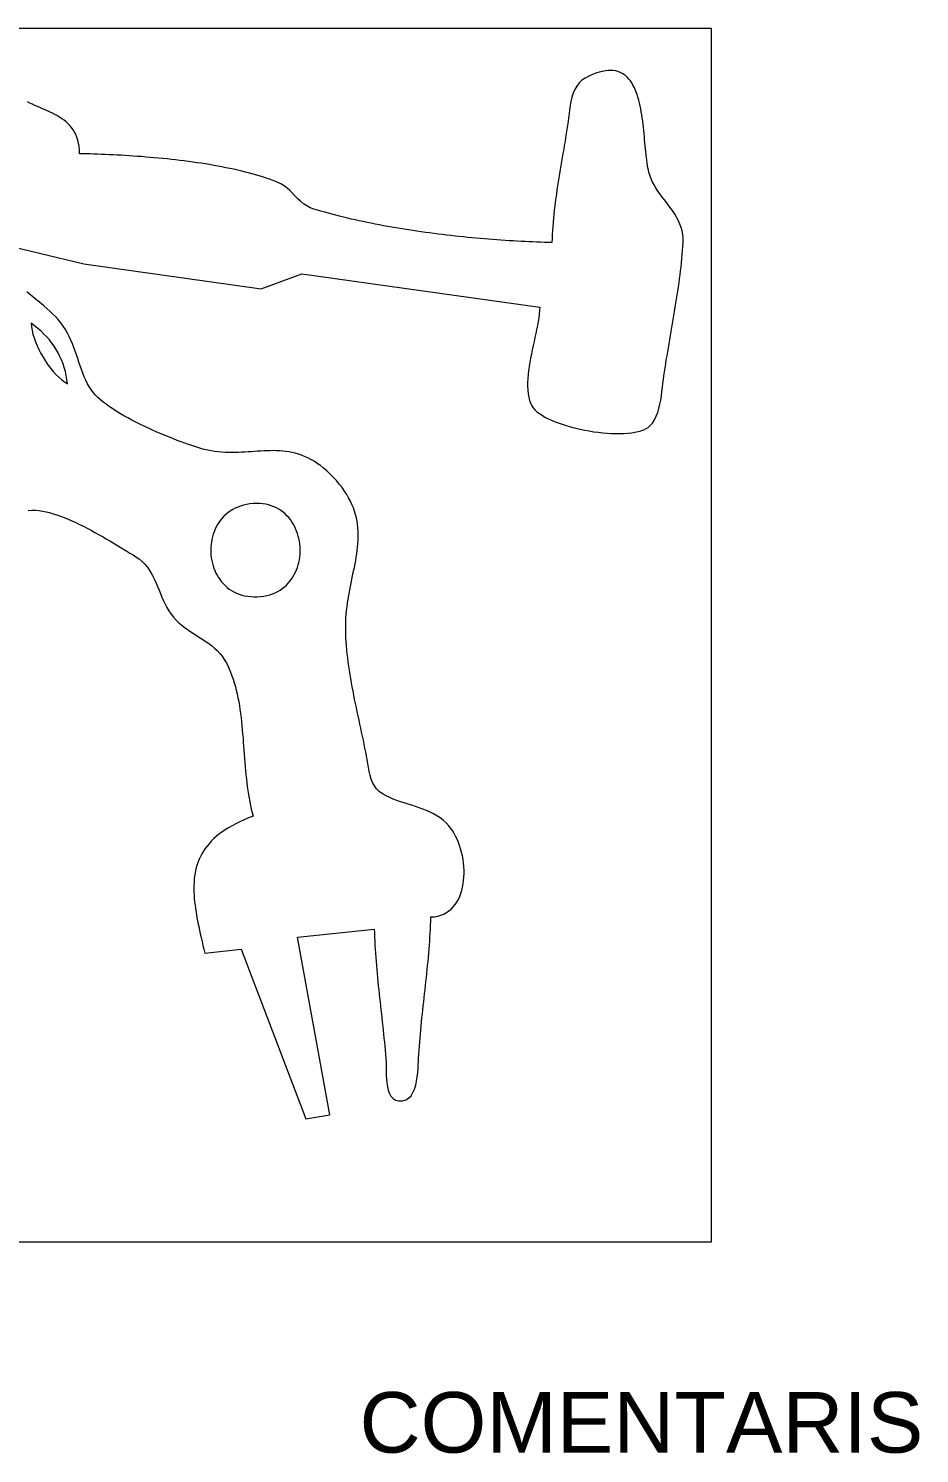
# Model space of a CAD drawing. Header units: millimetres. Extents: x 1 to 3601, y 1 to 1248.
# Drawn here: x 410.5 to 631.3, y 742 to 1094.8 of the extents above; entities that cross this region are included whole.
import ezdxf

# ---------------------------------------------------------------- set-up
doc = ezdxf.new("R2010")
doc.units = ezdxf.units.MM
doc.layers.add('MARCATGE', color=1, linetype='Continuous', lineweight=5)
doc.layers.add('NO IMPRES', color=5, linetype='Continuous', lineweight=5)
doc.styles.get("Standard").update_dxf_attribs({"font": 'arial.ttf'})

msp = doc.modelspace()

# ---------------------------------------------------------------- linework, layer by layer
at = {"layer": 'MARCATGE'}
for points in [[(567.92, 1008.81), (568.06, 1009.8), (568.22, 1010.79), (568.37, 1011.78), (568.53, 1012.77), (568.7, 1013.76), (568.87, 1014.76), (569.03, 1015.76), (569.21, 1016.76), (569.38, 1017.75), (569.55, 1018.76), (569.73, 1019.76), (569.9, 1020.76), (570.07, 1021.76), (570.25, 1022.77), (570.42, 1023.77), (570.59, 1024.77), (570.75, 1025.78), (570.92, 1026.78), (571.08, 1027.79), (571.23, 1028.8), (571.38, 1029.8), (571.53, 1030.81), (571.67, 1031.81), (571.81, 1032.81), (571.93, 1033.82), (572.05, 1034.82), (572.17, 1035.82), (572.27, 1036.82), (572.37, 1037.82), (572.46, 1038.82), (572.54, 1039.82), (572.61, 1040.82), (572.67, 1041.81), (572.68, 1042.82), (572.6, 1043.77), (572.44, 1044.69), (572.21, 1045.56), (571.91, 1046.39), (571.56, 1047.2), (571.15, 1047.97), (570.7, 1048.73), (570.22, 1049.47), (569.71, 1050.19), (569.18, 1050.91), (568.63, 1051.63), (568.08, 1052.35), (567.53, 1053.07), (566.98, 1053.81), (566.46, 1054.56), (565.96, 1055.33), (565.49, 1056.13), (565.06, 1056.95), (564.67, 1057.81), (564.51, 1058.25), (564.36, 1058.72), (564.22, 1059.22), (564.1, 1059.76), (563.98, 1060.33), (563.88, 1060.92), (563.78, 1061.55), (563.69, 1062.2), (563.6, 1062.87), (563.53, 1063.56), (563.45, 1064.27), (563.38, 1064.99), (563.31, 1065.73), (563.24, 1066.48), (563.16, 1067.24), (563.09, 1068.01), (563.02, 1068.78), (562.94, 1069.56), (562.85, 1070.34), (562.76, 1071.12), (562.67, 1071.9), (562.56, 1072.67), (562.45, 1073.43), (562.32, 1074.19), (562.18, 1074.94), (562.04, 1075.67), (561.87, 1076.39), (561.7, 1077.09), (561.5, 1077.77), (561.3, 1078.43), (561.07, 1079.07), (560.82, 1079.68), (560.56, 1080.26), (560.27, 1080.82), (559.96, 1081.34), (559.63, 1081.83), (559.27, 1082.29), (558.89, 1082.7), (558.48, 1083.08), (558.04, 1083.41), (557.58, 1083.71), (557.08, 1083.95), (556.55, 1084.15), (556, 1084.29), (555.4, 1084.39), (554.78, 1084.43), (554.12, 1084.41), (553.42, 1084.34), (552.69, 1084.2), (551.91, 1084), (551.1, 1083.74), (550.25, 1083.41), (549.35, 1083.01), (548.42, 1082.54)], [(548.42, 1082.54), (547.59, 1082), (546.9, 1081.34), (546.32, 1080.57), (545.84, 1079.7), (545.45, 1078.77), (545.14, 1077.78), (544.9, 1076.76), (544.71, 1075.73), (544.55, 1074.7), (544.42, 1073.69), (544.3, 1072.72), (544.19, 1071.81), (544.05, 1070.82), (543.9, 1069.83), (543.75, 1068.84), (543.59, 1067.85), (543.43, 1066.85), (543.26, 1065.85), (543.1, 1064.86), (542.93, 1063.86), (542.76, 1062.86), (542.59, 1061.86), (542.42, 1060.86), (542.25, 1059.86), (542.08, 1058.85), (541.91, 1057.85), (541.75, 1056.85), (541.59, 1055.84), (541.44, 1054.84), (541.29, 1053.83), (541.15, 1052.83), (541.01, 1051.83), (540.88, 1050.82), (540.76, 1049.82), (540.65, 1048.82), (540.55, 1047.81), (540.46, 1046.81), (540.38, 1045.81), (540.31, 1044.81), (540.26, 1043.81), (540.21, 1042.81), (540.19, 1041.81), (539.27, 1041.83), (538.33, 1041.86), (537.39, 1041.89), (536.44, 1041.92), (535.49, 1041.96), (534.52, 1042), (533.55, 1042.04), (532.57, 1042.09), (531.58, 1042.14), (530.59, 1042.2), (529.59, 1042.26), (528.58, 1042.32), (527.57, 1042.39), (526.56, 1042.47), (525.54, 1042.54), (524.51, 1042.62), (523.48, 1042.71), (522.45, 1042.8), (521.41, 1042.89), (520.37, 1042.99), (519.33, 1043.09), (518.28, 1043.19), (517.24, 1043.3), (516.19, 1043.42), (515.14, 1043.53), (514.09, 1043.66), (513.04, 1043.78), (511.98, 1043.91), (510.93, 1044.05), (509.88, 1044.19), (508.83, 1044.33), (507.78, 1044.48), (506.74, 1044.63), (505.69, 1044.78), (504.65, 1044.94), (503.61, 1045.11), (502.57, 1045.28), (501.54, 1045.45), (500.5, 1045.63), (499.48, 1045.81), (498.46, 1045.99), (497.44, 1046.18), (496.43, 1046.38), (495.42, 1046.58), (494.42, 1046.78), (493.42, 1046.99), (492.43, 1047.2), (491.45, 1047.42), (490.48, 1047.64), (489.51, 1047.86), (488.55, 1048.09), (487.6, 1048.33), (486.66, 1048.56), (485.73, 1048.81), (484.8, 1049.06), (483.89, 1049.31), (482.98, 1049.56), (482.09, 1049.83), (481.21, 1050.09), (480.28, 1050.44), (479.44, 1050.9), (478.66, 1051.43), (477.94, 1052.03), (477.26, 1052.67), (476.6, 1053.33), (475.94, 1054), (475.27, 1054.66), (474.57, 1055.28), (473.82, 1055.86), (473.02, 1056.36), (472.13, 1056.78)], [(472.13, 1056.78), (471.33, 1057.09), (470.51, 1057.39), (469.67, 1057.68), (468.82, 1057.96), (467.94, 1058.24), (467.05, 1058.51), (466.15, 1058.76), (465.23, 1059.01), (464.29, 1059.26), (463.35, 1059.49), (462.38, 1059.72), (461.41, 1059.94), (460.43, 1060.15), (459.43, 1060.35), (458.43, 1060.55), (457.42, 1060.74), (456.4, 1060.92), (455.37, 1061.1), (454.33, 1061.27), (453.29, 1061.43), (452.25, 1061.59), (451.2, 1061.73), (450.14, 1061.88), (449.09, 1062.02), (448.03, 1062.15), (446.97, 1062.27), (445.91, 1062.39), (444.85, 1062.51), (443.8, 1062.61), (442.74, 1062.72), (441.69, 1062.81), (440.64, 1062.91), (439.59, 1062.99), (438.55, 1063.08), (437.51, 1063.15), (436.48, 1063.22), (435.46, 1063.29), (434.45, 1063.36), (433.44, 1063.42), (432.45, 1063.47), (431.46, 1063.52), (430.49, 1063.57), (429.53, 1063.61), (428.58, 1063.65), (427.64, 1063.69), (426.72, 1063.72), (425.81, 1063.75), (424.92, 1063.77), (424.05, 1063.79), (423.19, 1063.81), (423.16, 1064.73), (423.07, 1065.59), (422.94, 1066.4), (422.75, 1067.16), (422.52, 1067.87), (422.25, 1068.53), (421.93, 1069.15), (421.58, 1069.73), (421.19, 1070.27), (420.77, 1070.77), (420.32, 1071.24), (419.83, 1071.68), (419.33, 1072.1), (418.79, 1072.48), (418.24, 1072.85), (417.67, 1073.19), (417.08, 1073.51), (416.48, 1073.82), (415.87, 1074.12), (415.25, 1074.41), (414.62, 1074.69), (413.99, 1074.96), (413.36, 1075.23), (412.73, 1075.5), (412.1, 1075.77), (411.48, 1076.05), (410.87, 1076.34), (410.27, 1076.63)], [(402.19, 1041.81), (424.19, 1036.54), (468.18, 1030.33), (478.23, 1034.09), (537.19, 1025.81), (537.13, 1024.96), (537.04, 1024.08), (536.92, 1023.18), (536.77, 1022.24), (536.59, 1021.29), (536.4, 1020.32), (536.19, 1019.33), (535.98, 1018.32), (535.75, 1017.31), (535.53, 1016.28), (535.31, 1015.25), (535.1, 1014.22), (534.89, 1013.19), (534.71, 1012.16), (534.54, 1011.14), (534.4, 1010.13), (534.29, 1009.13), (534.21, 1008.14), (534.16, 1007.17), (534.16, 1006.22), (534.21, 1005.29), (534.31, 1004.39), (534.46, 1003.52), (534.67, 1002.68), (534.94, 1001.87), (535.19, 1001.37), (535.53, 1000.88), (535.96, 1000.4), (536.47, 999.93), (537.07, 999.47), (537.73, 999.03), (538.46, 998.61), (539.26, 998.2), (540.11, 997.8), (541.01, 997.42), (541.96, 997.07), (542.94, 996.73), (543.97, 996.41), (545.02, 996.11), (546.1, 995.84), (547.19, 995.59), (548.3, 995.36), (549.42, 995.16), (550.54, 994.98), (551.66, 994.83), (552.77, 994.71), (553.87, 994.61), (554.95, 994.55), (556, 994.51), (557.02, 994.51), (558.01, 994.54), (558.96, 994.61), (559.87, 994.7), (560.72, 994.83), (561.52, 995), (562.25, 995.21), (562.92, 995.45), (563.51, 995.73), (564.03, 996.05), (564.46, 996.42), (565.07, 997.11), (565.58, 997.9), (566.02, 998.78), (566.39, 999.72), (566.69, 1000.71), (566.94, 1001.75), (567.14, 1002.8), (567.31, 1003.87), (567.45, 1004.93), (567.57, 1005.97), (567.69, 1006.97), (567.8, 1007.92), (567.92, 1008.81)], [(417.86, 1022.72), (417.17, 1023.46), (416.48, 1024.16), (415.78, 1024.83), (415.06, 1025.48), (414.35, 1026.11), (413.63, 1026.72), (412.91, 1027.31), (412.2, 1027.9), (411.49, 1028.47), (410.78, 1029.05), (410.09, 1029.62)], [(410.43, 975.42), (411.36, 975.52), (412.28, 975.53), (413.19, 975.46), (414.02, 975.32), (414.88, 975.15), (415.75, 974.93), (416.64, 974.67), (417.54, 974.38), (418.46, 974.06), (419.39, 973.7), (420.33, 973.32), (421.27, 972.91), (422.22, 972.47), (423.17, 972.02), (424.12, 971.55), (425.07, 971.06), (426.02, 970.56), (426.96, 970.05), (427.9, 969.53), (428.82, 969.01), (429.74, 968.48), (430.64, 967.95), (431.52, 967.43), (432.39, 966.9), (433.24, 966.39), (434.07, 965.89), (434.87, 965.39), (435.65, 964.92), (436.41, 964.46), (437.13, 964.02), (437.94, 963.47), (438.67, 962.86), (439.32, 962.2), (439.91, 961.5), (440.44, 960.76), (440.92, 959.98), (441.36, 959.17), (441.77, 958.34), (442.15, 957.49), (442.51, 956.62), (442.87, 955.74), (443.22, 954.87), (443.59, 953.99), (443.97, 953.12), (444.37, 952.26), (444.81, 951.42), (445.29, 950.6), (445.83, 949.82), (446.43, 949.05), (447.09, 948.33), (447.8, 947.66), (448.55, 947.02), (449.33, 946.42), (450.14, 945.85), (450.96, 945.29), (451.79, 944.75), (452.63, 944.21), (453.46, 943.68), (454.27, 943.14), (455.07, 942.58), (455.84, 942), (456.58, 941.4), (457.27, 940.77), (457.91, 940.09), (458.49, 939.37), (459.01, 938.6), (459.45, 937.84), (459.86, 937.05), (460.24, 936.24), (460.59, 935.41), (460.92, 934.56), (461.22, 933.69), (461.5, 932.81), (461.76, 931.91), (461.99, 930.99), (462.21, 930.06), (462.41, 929.11), (462.59, 928.15), (462.75, 927.18), (462.9, 926.2), (463.04, 925.21), (463.17, 924.22), (463.28, 923.21), (463.39, 922.2), (463.48, 921.19), (463.57, 920.17), (463.66, 919.15), (463.74, 918.13), (463.82, 917.1), (463.9, 916.08), (463.97, 915.06), (464.05, 914.04), (464.13, 913.03), (464.21, 912.02), (464.3, 911.01), (464.39, 910.01), (464.49, 909.03), (464.6, 908.05), (464.72, 907.08), (464.85, 906.12), (465, 905.17), (465.15, 904.24), (465.32, 903.32), (465.51, 902.42), (465.72, 901.53), (465.94, 900.66), (466.19, 899.81), (465.03, 899.36), (463.92, 898.89), (462.88, 898.41), (461.88, 897.91), (460.95, 897.41), (460.06, 896.89), (459.23, 896.37), (458.45, 895.83), (457.71, 895.28), (457.03, 894.72), (456.39, 894.14), (455.79, 893.56), (455.24, 892.96), (454.74, 892.35), (454.27, 891.73), (453.85, 891.1), (453.47, 890.46), (453.12, 889.8), (452.81, 889.13), (452.54, 888.46), (452.3, 887.77), (452.09, 887.07), (451.92, 886.35), (451.77, 885.63), (451.66, 884.89), (451.58, 884.15), (451.52, 883.39), (451.49, 882.62), (451.48, 881.84), (451.5, 881.04), (451.53, 880.24), (451.59, 879.42), (451.67, 878.6), (451.77, 877.76), (451.89, 876.91), (452.02, 876.04), (452.17, 875.17), (452.33, 874.29), (452.5, 873.39), (452.68, 872.48), (452.88, 871.56), (453.08, 870.63), (453.29, 869.69), (453.51, 868.74), (453.73, 867.78), (453.96, 866.8), (454.19, 865.81), (463.19, 866.81), (479.19, 824.81), (485.19, 825.81), (477.19, 869.81), (496.19, 871.81), (496.21, 870.81), (496.25, 869.81), (496.29, 868.81), (496.34, 867.81), (496.4, 866.81), (496.46, 865.81), (496.53, 864.8), (496.61, 863.8), (496.69, 862.8), (496.78, 861.8), (496.87, 860.8), (496.97, 859.8), (497.07, 858.8), (497.17, 857.8), (497.28, 856.8), (497.38, 855.8), (497.49, 854.8), (497.6, 853.8), (497.72, 852.8), (497.83, 851.8), (497.94, 850.8), (498.05, 849.8), (498.16, 848.8), (498.27, 847.8), (498.38, 846.8), (498.48, 845.81), (498.58, 844.81), (498.68, 843.81), (498.77, 842.81), (498.86, 841.81), (498.95, 840.81), (499.02, 839.81), (499.1, 838.81), (499.12, 838.16), (499.13, 837.38), (499.14, 836.53), (499.16, 835.61), (499.2, 834.66), (499.28, 833.71), (499.42, 832.78), (499.63, 831.91), (499.92, 831.11), (500.31, 830.42), (500.82, 829.86), (501.45, 829.47), (502.22, 829.27), (503.15, 829.28), (503.99, 829.51), (504.69, 829.94), (505.28, 830.56), (505.76, 831.31), (506.14, 832.19), (506.44, 833.15), (506.67, 834.17), (506.83, 835.21), (506.95, 836.26), (507.03, 837.27), (507.08, 838.22), (507.12, 839.07), (507.15, 839.81), (507.21, 840.81), (507.28, 841.81), (507.35, 842.81), (507.43, 843.81), (507.51, 844.81), (507.6, 845.81), (507.69, 846.81), (507.79, 847.81), (507.89, 848.81), (508, 849.81), (508.1, 850.81), (508.21, 851.81), (508.32, 852.81), (508.43, 853.81), (508.54, 854.81), (508.66, 855.81), (508.77, 856.81), (508.88, 857.81), (508.99, 858.81), (509.1, 859.81), (509.2, 860.81), (509.3, 861.81), (509.4, 862.81), (509.5, 863.81), (509.59, 864.81), (509.68, 865.81), (509.76, 866.81), (509.84, 867.81), (509.91, 868.81), (509.98, 869.81), (510.03, 870.81), (510.09, 871.81), (510.13, 872.81), (510.16, 873.81), (510.19, 874.81), (511.07, 874.88), (511.89, 875.03), (512.66, 875.25), (513.38, 875.54), (514.05, 875.89), (514.66, 876.3), (515.23, 876.78), (515.75, 877.3), (516.21, 877.88), (516.64, 878.51), (517.01, 879.17), (517.34, 879.88), (517.62, 880.61), (517.86, 881.39), (518.06, 882.18), (518.21, 883), (518.32, 883.84), (518.39, 884.7), (518.42, 885.57), (518.41, 886.44), (518.37, 887.32), (518.28, 888.21), (518.16, 889.08), (518, 889.95), (517.81, 890.81), (517.58, 891.66), (517.32, 892.48), (517.03, 893.29), (516.7, 894.06), (516.34, 894.81), (515.96, 895.52), (515.54, 896.2), (515.1, 896.83), (514.62, 897.42), (513.95, 898.14), (513.23, 898.79), (512.47, 899.37), (511.67, 899.89), (510.84, 900.36), (509.99, 900.79), (509.12, 901.17), (508.22, 901.53), (507.31, 901.86), (506.39, 902.17), (505.47, 902.46), (504.54, 902.76), (503.61, 903.05), (502.69, 903.35), (501.78, 903.67), (500.89, 904.01), (500.01, 904.38), (499.16, 904.78), (498.34, 905.23), (497.47, 905.83), (496.77, 906.51), (496.21, 907.27), (495.78, 908.09), (495.43, 908.96), (495.17, 909.88), (494.95, 910.84), (494.77, 911.82), (494.6, 912.81), (494.43, 913.75), (494.26, 914.7), (494.07, 915.65), (493.88, 916.62), (493.68, 917.59), (493.48, 918.57), (493.27, 919.56), (493.05, 920.56), (492.84, 921.56), (492.62, 922.57), (492.4, 923.58), (492.18, 924.6), (491.96, 925.62), (491.74, 926.64), (491.53, 927.67), (491.32, 928.7), (491.11, 929.73), (490.91, 930.76), (490.71, 931.79), (490.52, 932.82), (490.34, 933.85), (490.17, 934.88), (490.01, 935.91), (489.86, 936.93), (489.71, 937.95), (489.59, 938.97), (489.47, 939.98), (489.37, 940.99), (489.28, 941.99), (489.21, 942.99), (489.16, 943.98), (489.12, 944.96), (489.1, 945.94), (489.1, 946.91), (489.12, 947.86), (489.17, 948.81), (489.23, 949.78), (489.32, 950.73), (489.43, 951.67), (489.55, 952.6), (489.69, 953.52), (489.84, 954.43), (490.01, 955.32), (490.18, 956.21), (490.35, 957.09), (490.53, 957.97), (490.71, 958.83), (490.89, 959.69), (491.07, 960.54), (491.25, 961.38), (491.41, 962.22), (491.57, 963.06), (491.71, 963.89), (491.84, 964.71), (491.96, 965.53), (492.06, 966.35), (492.13, 967.17), (492.19, 967.98), (492.22, 968.79), (492.22, 969.6), (492.19, 970.41), (492.13, 971.23), (492.04, 972.04), (491.91, 972.85), (491.75, 973.66), (491.54, 974.48), (491.29, 975.29), (491, 976.12), (490.66, 976.94), (490.27, 977.77), (489.83, 978.6), (489.34, 979.44), (488.79, 980.28), (488.19, 981.13), (487.52, 981.99), (486.79, 982.85), (486, 983.72), (485.2, 984.53), (484.4, 985.28), (483.61, 985.96), (482.82, 986.58), (482.03, 987.14), (481.25, 987.65), (480.47, 988.1), (479.69, 988.5), (478.92, 988.84), (478.14, 989.15), (477.37, 989.41), (476.59, 989.63), (475.82, 989.81), (475.05, 989.96), (474.28, 990.08), (473.51, 990.17), (472.73, 990.23), (471.96, 990.26), (471.18, 990.28), (470.41, 990.27), (469.63, 990.26), (468.85, 990.22), (468.07, 990.18), (467.28, 990.13), (466.49, 990.08), (465.7, 990.02), (464.9, 989.97), (464.1, 989.92), (463.3, 989.87), (462.49, 989.84), (461.67, 989.81), (460.85, 989.8), (460.03, 989.81), (459.2, 989.84), (458.36, 989.89), (457.52, 989.96), (456.67, 990.07), (455.81, 990.2), (454.94, 990.37), (454.07, 990.57), (453.19, 990.82), (452.5, 991.03), (451.75, 991.27), (450.96, 991.53), (450.12, 991.82), (449.24, 992.13), (448.33, 992.46), (447.38, 992.82), (446.41, 993.19), (445.41, 993.59), (444.39, 994), (443.36, 994.43), (442.32, 994.88), (441.27, 995.34), (440.22, 995.82), (439.18, 996.31), (438.13, 996.81), (437.1, 997.33), (436.09, 997.85), (435.09, 998.39), (434.12, 998.93), (433.17, 999.48), (432.26, 1000.04), (431.38, 1000.61), (430.55, 1001.17), (429.75, 1001.75), (429.01, 1002.32), (428.32, 1002.9), (427.69, 1003.48), (427.12, 1004.05), (426.61, 1004.63), (426.18, 1005.2), (425.64, 1006.02), (425.16, 1006.86), (424.73, 1007.71), (424.33, 1008.58), (423.97, 1009.46), (423.63, 1010.36), (423.31, 1011.26), (423, 1012.17), (422.7, 1013.08), (422.39, 1013.99), (422.08, 1014.91), (421.76, 1015.82), (421.41, 1016.72), (421.04, 1017.62), (420.63, 1018.51), (420.18, 1019.38), (419.69, 1020.25), (419.14, 1021.09), (418.53, 1021.92), (417.86, 1022.72)], [(411.19, 1021.81), (411.26, 1020.96), (411.4, 1020.07), (411.62, 1019.15), (411.9, 1018.2), (412.24, 1017.24), (412.64, 1016.27), (413.09, 1015.3), (413.59, 1014.34), (414.13, 1013.39), (414.71, 1012.46), (415.32, 1011.57), (415.96, 1010.71), (416.63, 1009.9), (417.32, 1009.15), (418.02, 1008.45), (418.74, 1007.82), (419.46, 1007.28), (420.19, 1006.81), (420.05, 1007.87), (419.88, 1008.9), (419.65, 1009.9), (419.39, 1010.87), (419.07, 1011.81), (418.72, 1012.73), (418.32, 1013.62), (417.88, 1014.48), (417.39, 1015.32), (416.87, 1016.13), (416.3, 1016.92), (415.69, 1017.68), (415.04, 1018.43), (414.35, 1019.14), (413.62, 1019.84), (412.85, 1020.52), (412.04, 1021.18), (411.19, 1021.81)], [(466.19, 977.16), (465.36, 977.08), (464.56, 976.95), (463.8, 976.78), (463.07, 976.57), (462.38, 976.31), (461.72, 976.02), (461.1, 975.69), (460.51, 975.33), (459.96, 974.93), (459.44, 974.5), (458.95, 974.05), (458.5, 973.56), (458.08, 973.06), (457.7, 972.52), (457.35, 971.97), (457.03, 971.4), (456.75, 970.81), (456.5, 970.21), (456.28, 969.59), (456.1, 968.96), (455.95, 968.32), (455.83, 967.67), (455.74, 967.02), (455.69, 966.36), (455.67, 965.7), (455.69, 965.04), (455.73, 964.38), (455.81, 963.73), (455.92, 963.08), (456.07, 962.44), (456.24, 961.8), (456.45, 961.18), (456.69, 960.57), (456.96, 959.98), (457.26, 959.41), (457.6, 958.85), (457.97, 958.31), (458.36, 957.8), (458.79, 957.31), (459.25, 956.85), (459.75, 956.42), (460.27, 956.02), (460.82, 955.65), (461.41, 955.31), (462.02, 955.01), (462.67, 954.75), (463.35, 954.53), (464.05, 954.35), (464.79, 954.22), (465.56, 954.13), (466.36, 954.08), (467.19, 954.09), (468.01, 954.15), (468.8, 954.25), (469.56, 954.4), (470.29, 954.6), (470.98, 954.83), (471.63, 955.1), (472.26, 955.41), (472.84, 955.76), (473.4, 956.14), (473.92, 956.55), (474.41, 956.99), (474.87, 957.46), (475.29, 957.96), (475.68, 958.47), (476.04, 959.02), (476.36, 959.58), (476.65, 960.16), (476.91, 960.75), (477.14, 961.36), (477.33, 961.99), (477.49, 962.62), (477.62, 963.27), (477.72, 963.92), (477.78, 964.57), (477.82, 965.23), (477.82, 965.89), (477.79, 966.55), (477.73, 967.2), (477.63, 967.85), (477.51, 968.5), (477.35, 969.14), (477.17, 969.76), (476.95, 970.38), (476.7, 970.98), (476.42, 971.56), (476.11, 972.13), (475.76, 972.67), (475.39, 973.2), (474.99, 973.7), (474.55, 974.17), (474.09, 974.62), (473.6, 975.04), (473.07, 975.43), (472.52, 975.78), (471.93, 976.1), (471.32, 976.38), (470.67, 976.62), (470, 976.83), (469.29, 976.99), (468.56, 977.1), (467.8, 977.17), (467.01, 977.19), (466.19, 977.16)]]:
    msp.add_lwpolyline(points, dxfattribs=at)
at = {"layer": 'NO IMPRES'}
msp.add_lwpolyline([(314.19, 1094.81), (314.19, 794.33), (579.7, 794.33), (579.7, 1094.81)], close=True, dxfattribs=at)

# ---------------------------------------------------------------- texts
at = {"layer": 'NO IMPRES', "insert": (492.52, 757.17), "char_height": 15, "width": 235.5982, "attachment_point": 1}
msp.add_mtext('{COMENTARIS}', dxfattribs=at)

doc.saveas('drawing.dxf')
